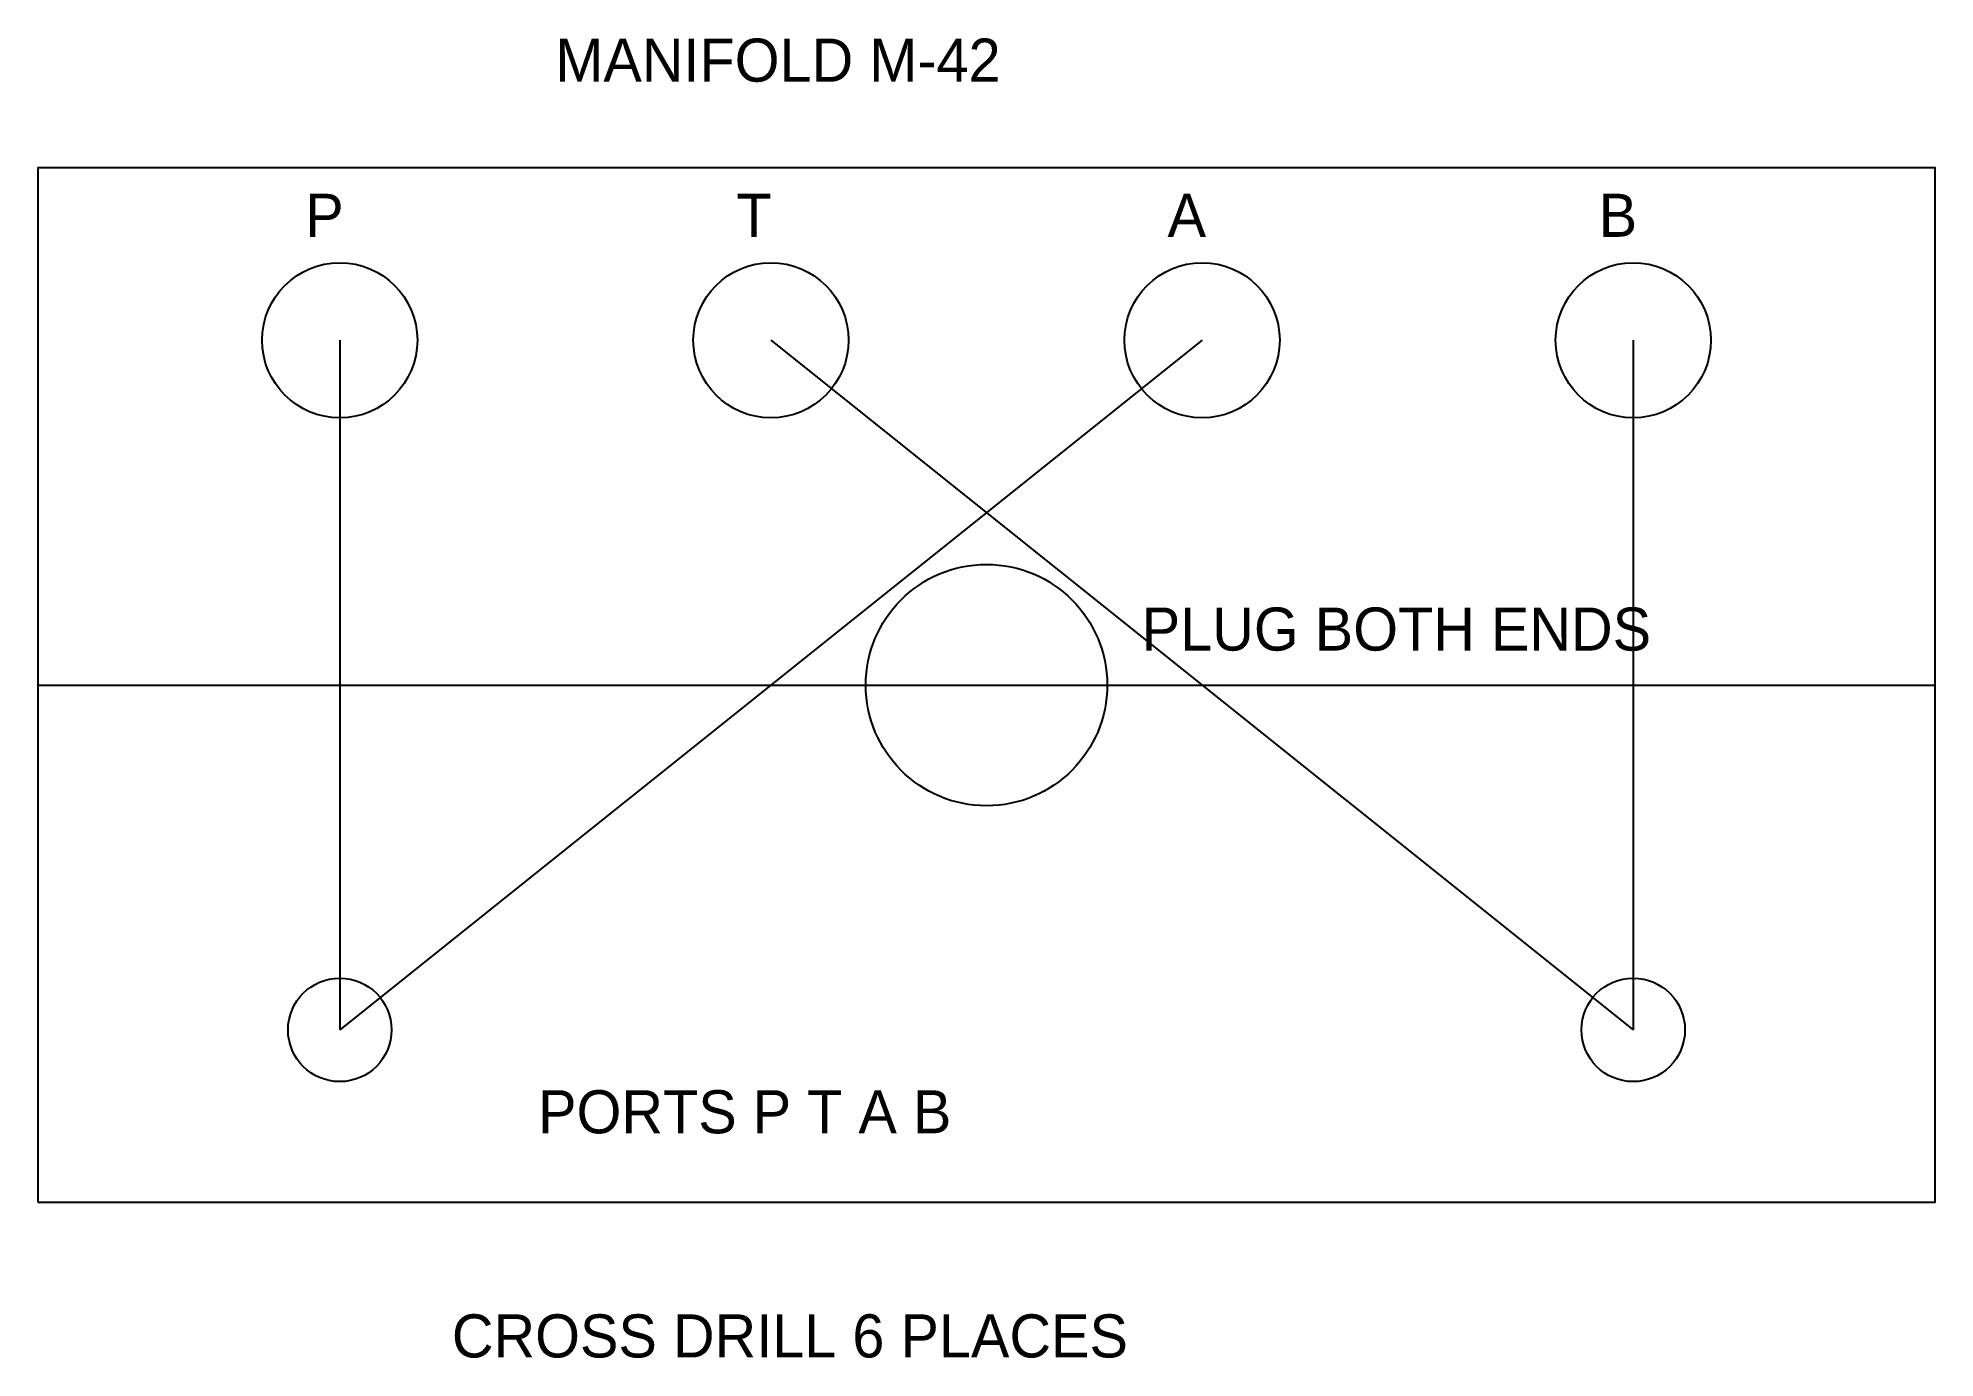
# Model space of a CAD drawing. Header units: millimetres. Extents: x 0 to 220, y -18 to 135.
import ezdxf

# ---------------------------------------------------------------- set-up
doc = ezdxf.new("R2010")
doc.units = ezdxf.units.MM
for name, color, linetype in [('CUT', 6, 'CONTINUOUS'), ('NOTE', 2, 'CONTINUOUS'), ('OUTLINE', 7, 'CONTINUOUS'), ('PASSAGE', 5, 'CONTINUOUS'), ('PORT', 1, 'CONTINUOUS'), ('TEXT', 7, 'CONTINUOUS')]:
    doc.layers.add(name, color=color, linetype=linetype)

msp = doc.modelspace()

# ---------------------------------------------------------------- linework, layer by layer
at = {"layer": 'CUT'}
msp.add_circle((110, 60), 14, dxfattribs=at)
at = {"layer": 'OUTLINE'}
msp.add_lwpolyline([(0, 0), (220, 0), (220, 120), (0, 120)], close=True, dxfattribs=at)
at = {"layer": 'PASSAGE'}
for p, q in [((35, 100), (35, 20)), ((135, 100), (35, 20)), ((85, 100), (185, 20)), ((185, 100), (185, 20)), ((0, 60), (220, 60))]:
    msp.add_line(p, q, dxfattribs=at)
at = {"layer": 'PORT'}
for centre, radius in [((35, 100), 9), ((85, 100), 9), ((135, 100), 9), ((185, 100), 9), ((35, 20), 6), ((185, 20), 6)]:
    msp.add_circle(centre, radius, dxfattribs=at)

# ---------------------------------------------------------------- texts
at = {"layer": 'NOTE'}
for s, p in [('MANIFOLD M-42', (60, 130)), ('PLUG BOTH ENDS', (128, 64)), ('PORTS P T A B', (58, 8)), ('CROSS DRILL 6 PLACES', (48, -18))]:
    msp.add_text(s, height=5, dxfattribs=at).set_placement(p)
at = {"layer": 'TEXT'}
for s, p in [('P', (31, 112)), ('T', (81, 112)), ('A', (131, 112)), ('B', (181, 112))]:
    msp.add_text(s, height=5, dxfattribs=at).set_placement(p)

doc.saveas('drawing.dxf')
